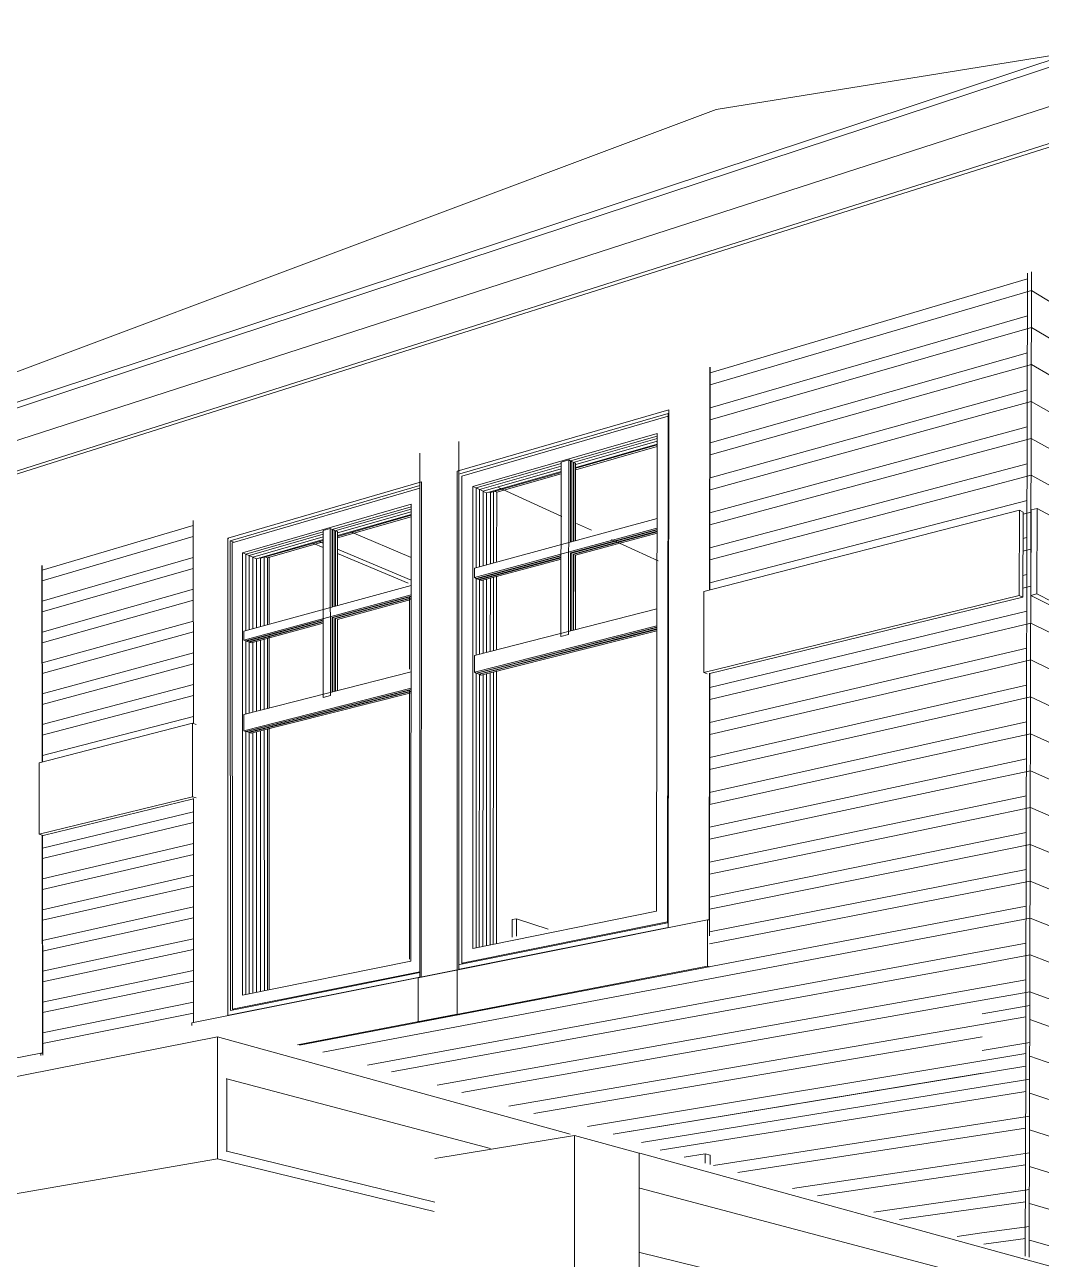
# Model space of a CAD drawing. Header units: inches. Extents: x 205 to 211, y -138 to -29.
# Drawn here: x 210.3104 to 210.5904, y -30.7502 to -30.41 of the extents above; entities that cross this region are included whole.
import ezdxf

# ---------------------------------------------------------------- set-up
doc = ezdxf.new("R2010")
doc.units = ezdxf.units.IN
doc.header["$MEASUREMENT"] = 0
for name, color, linetype, lineweight in [('A-DOOR', 31, 'Continuous', 13), ('A-DOOR-FRAM', 31, 'Continuous', 9), ('A-GLAZ', 151, 'Continuous', 13), ('A-PART', 2, 'Continuous', 9), ('A-ROOF', 132, 'Continuous', 13), ('A-ROOF-OTLN', 132, 'Continuous', 9), ('A-WALL', 113, 'Continuous', 13), ('A-WALL-PATT', 111, 'Continuous', 13), ('I-WALL', 2, 'Continuous', 13), ('Q-CASE', 31, 'Continuous', 9), ('S-BEAM', 12, 'Continuous', 9)]:
    doc.layers.add(name, color=color, linetype=linetype, lineweight=lineweight)

# ---------------------------------------------------------------- blocks, each defined once
blk = doc.blocks.new('FP_134-Looking Southeast')
at = {"layer": 'A-WALL-PATT', "lineweight": 9}
for p, q in [((-513.47495, -30.68406), (-513.31845, -30.74027)), ((-513.47497, -30.6942), (-513.31849, -30.74841)), ((-513.47499, -30.70435), (-513.31355, -30.75821)), ((-513.47502, -30.71448), (-513.42619, -30.73015)), ((-513.47504, -30.72462), (-513.42622, -30.73966)), ((-513.47506, -30.73475), (-513.42625, -30.74917)), ((-513.47509, -30.74488), (-513.42628, -30.75868)), ((-513.34946, -30.75477), (-513.31606, -30.76548)), ((-513.34949, -30.7633), (-513.3161, -30.77359)), ((-513.34953, -30.77183), (-513.31613, -30.78169)), ((-513.34956, -30.78035), (-513.31617, -30.78979)), ((-513.34959, -30.78888), (-513.3162, -30.79789)), ((-513.43678, -30.79427), (-513.42639, -30.79668)), ((-513.46595, -30.79752), (-513.31634, -30.83027)), ((-513.47523, -30.80561), (-513.31638, -30.83836)), ((-513.34906, -30.81459), (-513.31631, -30.82217)), ((-513.47525, -30.81572), (-513.31641, -30.84644)), ((-513.47528, -30.82583), (-513.31645, -30.85453)), ((-513.4753, -30.83594), (-513.31648, -30.86262)), ((-513.47532, -30.84604), (-513.31652, -30.8707)), ((-513.47535, -30.85615), (-513.31655, -30.87878)), ((-513.47537, -30.86625), (-513.31659, -30.88686)), ((-513.4754, -30.87634), (-513.31663, -30.89494)), ((-513.47542, -30.88644), (-513.31666, -30.90302)), ((-513.47544, -30.89653), (-513.3167, -30.91109)), ((-513.47547, -30.90662), (-513.31673, -30.91917)), ((-513.47549, -30.9167), (-513.31677, -30.92724)), ((-513.47551, -30.92679), (-513.3168, -30.93531)), ((-513.47554, -30.93687), (-513.31684, -30.94338)), ((-513.47556, -30.94695), (-513.31687, -30.95145))]:
    blk.add_line(p, q, dxfattribs=at)
blk = doc.blocks.new('FP_135-Looking Southeast')
at = {"layer": 'A-WALL-PATT', "lineweight": 9}
for p, q in [((-513.48806, -30.68255), (-513.47494, -30.68026)), ((-513.48808, -30.69261), (-513.47496, -30.6904)), ((-513.4881, -30.70267), (-513.47498, -30.70054)), ((-513.48812, -30.71273), (-513.47501, -30.71068)), ((-513.48814, -30.72279), (-513.47503, -30.72082)), ((-513.48817, -30.73284), (-513.47506, -30.73095)), ((-513.48819, -30.74289), (-513.47508, -30.74108)), ((-513.47687, -30.80199), (-513.47522, -30.80182)), ((-513.47689, -30.81209), (-513.47524, -30.81193)), ((-513.48836, -30.82321), (-513.47527, -30.82204)), ((-513.48838, -30.83324), (-513.47529, -30.83215)), ((-513.48841, -30.84326), (-513.47532, -30.84226)), ((-513.48843, -30.85329), (-513.47534, -30.85236)), ((-513.48845, -30.86331), (-513.47536, -30.86246)), ((-513.48847, -30.87332), (-513.47539, -30.87256)), ((-513.48849, -30.88334), (-513.47541, -30.88265)), ((-513.48852, -30.89335), (-513.47543, -30.89275)), ((-513.48854, -30.90336), (-513.47546, -30.90284)), ((-513.48856, -30.91337), (-513.47548, -30.91292)), ((-513.48858, -30.92338), (-513.4755, -30.92301)), ((-513.4886, -30.93338), (-513.47553, -30.93309)), ((-513.48862, -30.94338), (-513.47555, -30.94317))]:
    blk.add_line(p, q, dxfattribs=at)
blk = doc.blocks.new('FP_147-Looking Southeast')
at = {"layer": 'A-WALL-PATT', "lineweight": 9}
for p, q in [((-513.47448, -30.4832), (-513.31802, -30.57899)), ((-513.4745, -30.49339), (-513.31785, -30.58729)), ((-513.47452, -30.50358), (-513.31788, -30.59546)), ((-513.47455, -30.51377), (-513.31794, -30.60362)), ((-513.47457, -30.52396), (-513.31794, -30.61181)), ((-513.47459, -30.53414), (-513.31799, -30.61997)), ((-513.47469, -30.57486), (-513.31808, -30.65265)), ((-513.47471, -30.58503), (-513.31811, -30.66081)), ((-513.47474, -30.5952), (-513.31815, -30.66897)), ((-513.47476, -30.60536), (-513.31818, -30.67712)), ((-513.47478, -30.61553), (-513.31822, -30.68527)), ((-513.47481, -30.62569), (-513.31825, -30.69343)), ((-513.47483, -30.63584), (-513.31829, -30.70158)), ((-513.47486, -30.646), (-513.31832, -30.70972)), ((-513.47488, -30.65615), (-513.31836, -30.71787)), ((-513.4749, -30.6663), (-513.31839, -30.72602)), ((-513.47493, -30.67645), (-513.31843, -30.73416))]:
    blk.add_line(p, q, dxfattribs=at)
blk = doc.blocks.new('FP_148-Looking Southeast')
at = {"layer": 'A-WALL-PATT', "lineweight": 9}
for p, q in [((-513.48763, -30.48706), (-513.47448, -30.4832)), ((-513.48765, -30.49718), (-513.4745, -30.49339)), ((-513.48768, -30.50729), (-513.47452, -30.50358)), ((-513.4877, -30.51739), (-513.47455, -30.51377)), ((-513.48772, -30.5275), (-513.47457, -30.52396)), ((-513.48774, -30.5376), (-513.47459, -30.53414)), ((-513.47682, -30.54489), (-513.47462, -30.54433)), ((-513.47685, -30.55506), (-513.47464, -30.55451)), ((-513.47687, -30.56522), (-513.47467, -30.56468)), ((-513.48783, -30.57799), (-513.47469, -30.57486)), ((-513.48785, -30.58808), (-513.47471, -30.58503)), ((-513.48787, -30.59817), (-513.47474, -30.5952)), ((-513.4879, -30.60825), (-513.47476, -30.60536)), ((-513.48792, -30.61833), (-513.47479, -30.61553)), ((-513.48794, -30.62841), (-513.47481, -30.62569)), ((-513.48796, -30.63849), (-513.47483, -30.63584)), ((-513.48798, -30.64857), (-513.47486, -30.646)), ((-513.488, -30.65864), (-513.47488, -30.65615)), ((-513.48803, -30.66871), (-513.4749, -30.6663)), ((-513.48805, -30.67878), (-513.47493, -30.67645))]:
    blk.add_line(p, q, dxfattribs=at)
blk = doc.blocks.new('FP_156-Looking Southeast')
at = {"layer": 'A-WALL-PATT', "lineweight": 9}
for p, q in [((-513.58194, -30.71793), (-513.4881, -30.70267)), ((-513.5621, -30.7243), (-513.48812, -30.71273)), ((-513.54033, -30.73063), (-513.48814, -30.72279)), ((-513.51795, -30.73714), (-513.48817, -30.73284)), ((-513.49493, -30.74383), (-513.48819, -30.74289)), ((-513.56546, -30.81096), (-513.54216, -30.8086)), ((-513.56547, -30.82052), (-513.5088, -30.81513)), ((-513.56548, -30.83008), (-513.48836, -30.82321)), ((-513.56549, -30.83964), (-513.48838, -30.83324)), ((-513.56551, -30.84919), (-513.48841, -30.84326)), ((-513.56552, -30.85874), (-513.48843, -30.85329)), ((-513.56553, -30.86829), (-513.48845, -30.86331)), ((-513.56554, -30.87784), (-513.48847, -30.87332)), ((-513.56555, -30.88738), (-513.48849, -30.88334)), ((-513.56556, -30.89693), (-513.48852, -30.89335)), ((-513.56557, -30.90647), (-513.48854, -30.90336)), ((-513.56559, -30.916), (-513.48856, -30.91337)), ((-513.5656, -30.92554), (-513.48858, -30.92338)), ((-513.56561, -30.93507), (-513.4886, -30.93338)), ((-513.54678, -30.9443), (-513.48862, -30.94338)), ((-513.55026, -30.95398), (-513.48865, -30.95338)), ((-513.55319, -30.96361), (-513.48867, -30.96337))]:
    blk.add_line(p, q, dxfattribs=at)
blk = doc.blocks.new('FP_157-Looking Southeast')
at = {"layer": 'A-WALL-PATT', "lineweight": 9}
for p, q in [((-513.563, -30.5092), (-513.48763, -30.48706)), ((-513.56301, -30.51885), (-513.48765, -30.49718)), ((-513.56302, -30.52849), (-513.48768, -30.50729)), ((-513.56303, -30.53814), (-513.4877, -30.51739)), ((-513.56304, -30.54777), (-513.48772, -30.5275)), ((-513.56306, -30.55741), (-513.48774, -30.5376)), ((-513.74695, -30.56324), (-513.70532, -30.55101)), ((-513.74694, -30.57175), (-513.70532, -30.55978)), ((-513.74693, -30.58026), (-513.70531, -30.56854)), ((-513.74692, -30.58876), (-513.70531, -30.57731)), ((-513.5631, -30.59594), (-513.48783, -30.57799)), ((-513.74691, -30.59727), (-513.7053, -30.58607)), ((-513.56312, -30.60556), (-513.48785, -30.58808)), ((-513.7469, -30.60577), (-513.7053, -30.59482)), ((-513.56313, -30.61519), (-513.48787, -30.59817)), ((-513.56314, -30.62481), (-513.4879, -30.60825)), ((-513.56315, -30.63443), (-513.48792, -30.61833)), ((-513.74686, -30.63975), (-513.70528, -30.62984)), ((-513.56316, -30.64404), (-513.48794, -30.62841)), ((-513.74685, -30.64824), (-513.70527, -30.63859)), ((-513.56317, -30.65366), (-513.48796, -30.63849)), ((-513.74684, -30.65673), (-513.70527, -30.64733)), ((-513.56319, -30.66327), (-513.48798, -30.64857)), ((-513.74683, -30.66522), (-513.70526, -30.65608)), ((-513.66967, -30.69304), (-513.488, -30.65864)), ((-513.74683, -30.67371), (-513.70526, -30.66482)), ((-513.65078, -30.69853), (-513.48803, -30.66871)), ((-513.74682, -30.68219), (-513.70525, -30.67356)), ((-513.6314, -30.70416), (-513.48805, -30.67878)), ((-513.74681, -30.69068), (-513.70525, -30.6823)), ((-513.61151, -30.70994), (-513.48807, -30.68884)), ((-513.58973, -30.71565), (-513.48809, -30.6989))]:
    blk.add_line(p, q, dxfattribs=at)
blk = doc.blocks.new('FP_163-Looking Southeast')
at = {"layer": 'A-PART'}
for p, q in [((-513.56299, -30.50589), (-513.47557, -30.48002)), ((-513.563, -30.51553), (-513.4756, -30.49021)), ((-513.56302, -30.52518), (-513.47562, -30.50039)), ((-513.56303, -30.53482), (-513.47564, -30.51058)), ((-513.56304, -30.54446), (-513.47567, -30.52076)), ((-513.56305, -30.5541), (-513.47569, -30.53094)), ((-513.56306, -30.56374), (-513.47571, -30.54111)), ((-513.74695, -30.56032), (-513.70532, -30.548)), ((-513.47684, -30.55156), (-513.47574, -30.55129)), ((-513.74694, -30.56883), (-513.70532, -30.55677)), ((-513.47686, -30.56173), (-513.47576, -30.56146)), ((-513.74693, -30.57733), (-513.70531, -30.56553)), ((-513.5631, -30.59263), (-513.47578, -30.57162)), ((-513.74692, -30.58584), (-513.70531, -30.57429)), ((-513.74691, -30.59434), (-513.7053, -30.58306)), ((-513.56311, -30.60225), (-513.47581, -30.58179)), ((-513.7469, -30.60284), (-513.7053, -30.59181)), ((-513.56312, -30.61188), (-513.47583, -30.59195)), ((-513.74689, -30.61134), (-513.70529, -30.60057)), ((-513.56313, -30.6215), (-513.47586, -30.60211)), ((-513.56315, -30.63112), (-513.47588, -30.61227)), ((-513.56316, -30.64074), (-513.4759, -30.62243)), ((-513.74687, -30.63683), (-513.70528, -30.62683)), ((-513.56317, -30.65035), (-513.47593, -30.63258)), ((-513.74686, -30.64533), (-513.70527, -30.63558)), ((-513.74685, -30.65382), (-513.70527, -30.64433)), ((-513.56318, -30.65996), (-513.47595, -30.64273)), ((-513.74684, -30.6623), (-513.70526, -30.65307)), ((-513.67606, -30.69118), (-513.47597, -30.65287)), ((-513.74683, -30.67079), (-513.70526, -30.66181)), ((-513.65733, -30.69662), (-513.476, -30.66302)), ((-513.74682, -30.67928), (-513.70525, -30.67056)), ((-513.63812, -30.70221), (-513.47602, -30.67316)), ((-513.74681, -30.68776), (-513.70525, -30.67929)), ((-513.6184, -30.70794), (-513.47604, -30.6833)), ((-513.59681, -30.71359), (-513.47607, -30.69344))]:
    blk.add_line(p, q, dxfattribs=at)
blk = doc.blocks.new('FP_165-Looking Southeast')
at = {"layer": 'A-PART'}
for p, q in [((-513.57673, -30.72005), (-513.47609, -30.70389)), ((-513.55536, -30.72626), (-513.47612, -30.71402)), ((-513.5334, -30.73264), (-513.47614, -30.72415)), ((-513.51083, -30.73921), (-513.47616, -30.73428)), ((-513.48761, -30.74595), (-513.47619, -30.7444)), ((-513.47688, -30.80514), (-513.47633, -30.80509)), ((-513.56546, -30.81395), (-513.53188, -30.81061)), ((-513.56547, -30.82351), (-513.49809, -30.81722)), ((-513.4769, -30.81525), (-513.47635, -30.81519)), ((-513.56549, -30.83307), (-513.47637, -30.8253)), ((-513.5655, -30.84262), (-513.4764, -30.8354)), ((-513.56551, -30.85218), (-513.47642, -30.8455)), ((-513.56552, -30.86173), (-513.47645, -30.85559)), ((-513.56553, -30.87128), (-513.47647, -30.86568)), ((-513.56554, -30.88082), (-513.47649, -30.87577)), ((-513.56556, -30.89037), (-513.47652, -30.88586)), ((-513.56557, -30.89991), (-513.47654, -30.89595)), ((-513.56558, -30.90945), (-513.47656, -30.90603)), ((-513.56559, -30.91898), (-513.47659, -30.91611)), ((-513.5656, -30.92852), (-513.47661, -30.92619)), ((-513.54901, -30.93772), (-513.47663, -30.93626)), ((-513.54787, -30.94733), (-513.47666, -30.94633)), ((-513.55134, -30.957), (-513.48865, -30.9565)), ((-513.54744, -30.9666), (-513.48867, -30.96649))]:
    blk.add_line(p, q, dxfattribs=at)

msp = doc.modelspace()

# ---------------------------------------------------------------- linework, layer by layer
at = {"layer": 'A-DOOR', "lineweight": 9}
for p, q in [((210.39263, -30.55404), (210.38994, -30.55291)), ((210.41604, -30.56387), (210.39652, -30.55567)), ((210.41635, -30.58759), (210.41636, -30.56771)), ((210.41634, -30.66743), (210.41635, -30.59343))]:
    msp.add_line(p, q, dxfattribs=at)
at = {"layer": 'A-DOOR-FRAM'}
for p, q in [((210.39157, -30.55244), (210.39263, -30.55288)), ((210.41683, -30.55682), (210.40037, -30.54978)), ((210.39263, -30.55404), (210.38994, -30.55291)), ((210.39652, -30.55452), (210.41683, -30.56307)), ((210.41604, -30.56387), (210.39652, -30.55567)), ((210.37772, -30.57495), (210.37771, -30.55662)), ((210.41635, -30.58759), (210.41636, -30.56771)), ((210.37772, -30.59811), (210.37772, -30.57877)), ((210.41634, -30.66743), (210.41635, -30.59343)), ((210.37775, -30.67575), (210.37773, -30.60379))]:
    msp.add_line(p, q, dxfattribs=at)
at = {"layer": 'A-GLAZ', "lineweight": 9}
for p, q in [((210.49909, -30.50433), (210.49901, -30.56572)), ((210.42953, -30.53305), (210.48777, -30.51607)), ((210.43022, -30.53377), (210.48757, -30.51709)), ((210.48757, -30.51787), (210.43083, -30.53435)), ((210.48757, -30.51709), (210.48742, -30.65742)), ((210.48777, -30.51607), (210.48762, -30.65879)), ((210.42999, -30.52485), (210.42994, -30.67031)), ((210.43386, -30.53722), (210.48456, -30.52262)), ((210.48456, -30.52333), (210.46075, -30.53017)), ((210.48456, -30.52333), (210.46075, -30.53017)), ((210.46075, -30.53017), (210.48456, -30.52333)), ((210.46144, -30.53063), (210.48456, -30.524)), ((210.48457, -30.52477), (210.46214, -30.5312)), ((210.48457, -30.52558), (210.46214, -30.53199)), ((210.48456, -30.52262), (210.48442, -30.65425)), ((210.41918, -30.67246), (210.41921, -30.52805)), ((210.48458, -30.52579), (210.46214, -30.5322)), ((210.48459, -30.52619), (210.46215, -30.5326)), ((210.45812, -30.53093), (210.43477, -30.53764)), ((210.45812, -30.53093), (210.43477, -30.53764)), ((210.43477, -30.53764), (210.45812, -30.53093)), ((210.43565, -30.53804), (210.45812, -30.53159)), ((210.45812, -30.53235), (210.43666, -30.5385)), ((210.42949, -30.6704), (210.42953, -30.53305)), ((210.43083, -30.53435), (210.43078, -30.66859)), ((210.45813, -30.53314), (210.4376, -30.53901)), ((210.45813, -30.53335), (210.43865, -30.53891)), ((210.45814, -30.53374), (210.44038, -30.53881)), ((210.36632, -30.55148), (210.41965, -30.53593)), ((210.36698, -30.55217), (210.41921, -30.53697)), ((210.41921, -30.53773), (210.36758, -30.55272)), ((210.41965, -30.53593), (210.41962, -30.67237)), ((210.43381, -30.66453), (210.43386, -30.53722)), ((210.43386, -30.53722), (210.43477, -30.53764)), ((210.43477, -30.53764), (210.43476, -30.55959)), ((210.43477, -30.53764), (210.43476, -30.55959)), ((210.43476, -30.55959), (210.43477, -30.53764)), ((210.43565, -30.53804), (210.43477, -30.53764)), ((210.43477, -30.53764), (210.43666, -30.5385)), ((210.43564, -30.55933), (210.43565, -30.53804)), ((210.43666, -30.5385), (210.43665, -30.55904)), ((210.4376, -30.53901), (210.43666, -30.53858)), ((210.4376, -30.53901), (210.43759, -30.55876)), ((210.43865, -30.53891), (210.43835, -30.53878)), ((210.43865, -30.53891), (210.43864, -30.55845)), ((210.43952, -30.53863), (210.43951, -30.55818)), ((210.43951, -30.55818), (210.43952, -30.53863)), ((210.43979, -30.53855), (210.44038, -30.53881)), ((210.44038, -30.53881), (210.44037, -30.55793)), ((210.37036, -30.5555), (210.4168, -30.54213)), ((210.4168, -30.54213), (210.41678, -30.66799)), ((210.4168, -30.5428), (210.39511, -30.54904)), ((210.4168, -30.5428), (210.39511, -30.54904)), ((210.39511, -30.54904), (210.4168, -30.5428)), ((210.39582, -30.54947), (210.4168, -30.54345)), ((210.4168, -30.54419), (210.39653, -30.55)), ((210.4168, -30.54496), (210.39653, -30.55076)), ((210.4168, -30.54516), (210.39653, -30.55096)), ((210.4168, -30.54555), (210.39653, -30.55134)), ((210.35687, -30.60253), (210.35684, -30.54657)), ((210.36638, -30.68301), (210.36632, -30.55148)), ((210.36632, -30.55148), (210.36659, -30.55159)), ((210.36704, -30.68158), (210.36698, -30.55217)), ((210.36698, -30.55217), (210.368, -30.55259)), ((210.36758, -30.55272), (210.36764, -30.68127)), ((210.39264, -30.54975), (210.3713, -30.55588)), ((210.39264, -30.54975), (210.3713, -30.55588)), ((210.3713, -30.55588), (210.39264, -30.54975)), ((210.37219, -30.55625), (210.39264, -30.55038)), ((210.39264, -30.55111), (210.37322, -30.55667)), ((210.39264, -30.55187), (210.37423, -30.55713)), ((210.39264, -30.55207), (210.37534, -30.55701)), ((210.39264, -30.55245), (210.37724, -30.55684)), ((210.37041, -30.6774), (210.37036, -30.5555)), ((210.37036, -30.5555), (210.3713, -30.55588)), ((210.3713, -30.55588), (210.3713, -30.5769)), ((210.37219, -30.55625), (210.3713, -30.55588)), ((210.3713, -30.55588), (210.3713, -30.5769)), ((210.3713, -30.5769), (210.3713, -30.55588)), ((210.3713, -30.55588), (210.37322, -30.55667)), ((210.3722, -30.57664), (210.37219, -30.55625)), ((210.31512, -30.55895), (210.31518, -30.6131)), ((210.37322, -30.55667), (210.37323, -30.57635)), ((210.37423, -30.55713), (210.37322, -30.55672)), ((210.37423, -30.55713), (210.37424, -30.57605)), ((210.37534, -30.55701), (210.37503, -30.55689)), ((210.37534, -30.55701), (210.37535, -30.57572)), ((210.37636, -30.55668), (210.37637, -30.57541)), ((210.37637, -30.57541), (210.37636, -30.55668)), ((210.37664, -30.5566), (210.37724, -30.55684)), ((210.37724, -30.55684), (210.37725, -30.57516)), ((210.43476, -30.56256), (210.43475, -30.58365)), ((210.43476, -30.56256), (210.43475, -30.58365)), ((210.43475, -30.58365), (210.43476, -30.56256)), ((210.43563, -30.58342), (210.43564, -30.56281)), ((210.43665, -30.56302), (210.43664, -30.58314)), ((210.43759, -30.56274), (210.43758, -30.58285)), ((210.43864, -30.56244), (210.43863, -30.58259)), ((210.43951, -30.56217), (210.4395, -30.58233)), ((210.4395, -30.58233), (210.43951, -30.56217)), ((210.44037, -30.56192), (210.44036, -30.58209)), ((210.37131, -30.57975), (210.37131, -30.59995)), ((210.37131, -30.57975), (210.37131, -30.59995)), ((210.37131, -30.59995), (210.37131, -30.57975)), ((210.37221, -30.5997), (210.3722, -30.57997)), ((210.37424, -30.57986), (210.37425, -30.59914)), ((210.37535, -30.57954), (210.37535, -30.59884)), ((210.37637, -30.57923), (210.37637, -30.59854)), ((210.37637, -30.59854), (210.37637, -30.57923)), ((210.37725, -30.57898), (210.37726, -30.5983)), ((210.37323, -30.58016), (210.37324, -30.59942)), ((210.43475, -30.58862), (210.43472, -30.66433)), ((210.43475, -30.58862), (210.43472, -30.66433)), ((210.43472, -30.66433), (210.43475, -30.58862)), ((210.4356, -30.66414), (210.43563, -30.58885)), ((210.43664, -30.58905), (210.4366, -30.66392)), ((210.43758, -30.58879), (210.43754, -30.66372)), ((210.43863, -30.5885), (210.43859, -30.66349)), ((210.43949, -30.58825), (210.43946, -30.66328)), ((210.43946, -30.66328), (210.43949, -30.58825)), ((210.44036, -30.58802), (210.44032, -30.6631)), ((210.49898, -30.58868), (210.4989, -30.65665)), ((210.37132, -30.6047), (210.37134, -30.6772)), ((210.37132, -30.6047), (210.37134, -30.6772)), ((210.37134, -30.6772), (210.37132, -30.6047)), ((210.37224, -30.67701), (210.37221, -30.60491)), ((210.37324, -30.60508), (210.37327, -30.67679)), ((210.37425, -30.60481), (210.37427, -30.67657)), ((210.37536, -30.60451), (210.37538, -30.67633)), ((210.37638, -30.60422), (210.3764, -30.67609)), ((210.3764, -30.67609), (210.37638, -30.60422)), ((210.37726, -30.60398), (210.37728, -30.6759)), ((210.35692, -30.6849), (210.35688, -30.62322)), ((210.3152, -30.63326), (210.31527, -30.69332)), ((210.48442, -30.65425), (210.43381, -30.66453)), ((210.41874, -30.67256), (210.49847, -30.65663)), ((210.48742, -30.65742), (210.43018, -30.66891)), ((210.43078, -30.66859), (210.48742, -30.65721)), ((210.49847, -30.65663), (210.49846, -30.6694)), ((210.4989, -30.65665), (210.49847, -30.65663)), ((210.43018, -30.6702), (210.48762, -30.65872)), ((210.41678, -30.66799), (210.37041, -30.6774)), ((210.35647, -30.685), (210.4295, -30.67041)), ((210.41918, -30.67112), (210.36704, -30.68158)), ((210.36764, -30.68127), (210.41918, -30.67092)), ((210.49846, -30.6694), (210.41873, -30.68468)), ((210.4295, -30.67041), (210.42949, -30.68261)), ((210.43116, -30.6687), (210.43078, -30.66859)), ((210.49846, -30.6694), (210.49897, -30.66957)), ((210.36665, -30.6829), (210.41918, -30.6724)), ((210.41873, -30.68468), (210.41874, -30.67256)), ((210.36802, -30.68137), (210.36764, -30.68127)), ((210.35647, -30.68573), (210.35647, -30.685)), ((210.42949, -30.68261), (210.38557, -30.69103)), ((210.41926, -30.68483), (210.41873, -30.68468)), ((210.42949, -30.68261), (210.43002, -30.68277)), ((210.25231, -30.70581), (210.31481, -30.69332)), ((210.31527, -30.69332), (210.31481, -30.69332)), ((210.31481, -30.69332), (210.31481, -30.69403)), ((210.49779, -30.72106), (210.49201, -30.72198)), ((210.49778, -30.72366), (210.49779, -30.72106)), ((210.49779, -30.72106), (210.49915, -30.72145))]:
    msp.add_line(p, q, dxfattribs=at)
at = {"layer": 'A-GLAZ'}
for p, q in [((210.45812, -30.53053), (210.45808, -30.57855)), ((210.46023, -30.52992), (210.45812, -30.53053)), ((210.46019, -30.57801), (210.46023, -30.52992)), ((210.46023, -30.52992), (210.46075, -30.53017)), ((210.46075, -30.53017), (210.46073, -30.5525)), ((210.46092, -30.53025), (210.46075, -30.5303)), ((210.46091, -30.55245), (210.46092, -30.53025)), ((210.46092, -30.53025), (210.46144, -30.5305)), ((210.46144, -30.5305), (210.46143, -30.5523)), ((210.46162, -30.53058), (210.46144, -30.53063)), ((210.4616, -30.55225), (210.46162, -30.53058)), ((210.46162, -30.53058), (210.46213, -30.53083)), ((210.46213, -30.53083), (210.46212, -30.5521)), ((210.48454, -30.54602), (210.43424, -30.55974)), ((210.39457, -30.54881), (210.39264, -30.54937)), ((210.39264, -30.54937), (210.39264, -30.59532)), ((210.39458, -30.59482), (210.39457, -30.54881)), ((210.39457, -30.54881), (210.39511, -30.54904)), ((210.39511, -30.54904), (210.39511, -30.57041)), ((210.39528, -30.54912), (210.39511, -30.54917)), ((210.39529, -30.57036), (210.39528, -30.54912)), ((210.39528, -30.54912), (210.39582, -30.54934)), ((210.39582, -30.54934), (210.39582, -30.5702)), ((210.39599, -30.54942), (210.39582, -30.54947)), ((210.396, -30.57015), (210.39599, -30.54942)), ((210.39599, -30.54942), (210.39653, -30.54964)), ((210.43424, -30.56233), (210.48453, -30.5487)), ((210.48454, -30.54908), (210.46073, -30.55553)), ((210.46073, -30.55565), (210.48454, -30.54921)), ((210.39653, -30.54964), (210.39653, -30.57)), ((210.48454, -30.54958), (210.46142, -30.55584)), ((210.46142, -30.55596), (210.48454, -30.54971)), ((210.48454, -30.55009), (210.46212, -30.55615)), ((210.4581, -30.55624), (210.43476, -30.56256)), ((210.46073, -30.5555), (210.46072, -30.57699)), ((210.46089, -30.57694), (210.4609, -30.5555)), ((210.46142, -30.55584), (210.46141, -30.5768)), ((210.46158, -30.57675), (210.4616, -30.55579)), ((210.46212, -30.55615), (210.4621, -30.57661)), ((210.43494, -30.56264), (210.4581, -30.55636)), ((210.4581, -30.55674), (210.43546, -30.56286)), ((210.43564, -30.56294), (210.4581, -30.55686)), ((210.4581, -30.55723), (210.43616, -30.56316)), ((210.43424, -30.55974), (210.43424, -30.56233)), ((210.43476, -30.56256), (210.43424, -30.56233)), ((210.43494, -30.56251), (210.43494, -30.56264)), ((210.43546, -30.56286), (210.43494, -30.56264)), ((210.43564, -30.56281), (210.43564, -30.56294)), ((210.43616, -30.56316), (210.43564, -30.56294)), ((210.4168, -30.5645), (210.37077, -30.57706)), ((210.37077, -30.57954), (210.41679, -30.56706)), ((210.41679, -30.56743), (210.39511, -30.5733)), ((210.39511, -30.57342), (210.41679, -30.56755)), ((210.4168, -30.56791), (210.39582, -30.57359)), ((210.39582, -30.5737), (210.4168, -30.56803)), ((210.4168, -30.56839), (210.39653, -30.57387)), ((210.39529, -30.59379), (210.39529, -30.57325)), ((210.48451, -30.57089), (210.43423, -30.5838)), ((210.39264, -30.57397), (210.37131, -30.57975)), ((210.37148, -30.57982), (210.39264, -30.57409)), ((210.39264, -30.57445), (210.37202, -30.58002)), ((210.3722, -30.58009), (210.39264, -30.57456)), ((210.39264, -30.57492), (210.37274, -30.5803)), ((210.39511, -30.5733), (210.39511, -30.59384)), ((210.39582, -30.57359), (210.39582, -30.59364)), ((210.396, -30.59359), (210.396, -30.57353)), ((210.39653, -30.57387), (210.39653, -30.59345)), ((210.43423, -30.58841), (210.48451, -30.57565)), ((210.48451, -30.576), (210.43475, -30.58862)), ((210.43493, -30.58869), (210.48451, -30.57612)), ((210.48451, -30.57648), (210.43545, -30.5889)), ((210.43563, -30.58897), (210.48451, -30.5766)), ((210.37077, -30.57706), (210.37077, -30.57954)), ((210.37131, -30.57975), (210.37077, -30.57954)), ((210.37148, -30.5797), (210.37148, -30.57982)), ((210.37202, -30.58002), (210.37148, -30.57982)), ((210.3722, -30.57997), (210.3722, -30.58009)), ((210.48451, -30.57695), (210.43615, -30.58918)), ((210.45808, -30.57855), (210.46019, -30.57801)), ((210.37274, -30.5803), (210.3722, -30.58009)), ((210.43423, -30.5838), (210.43423, -30.58841)), ((210.41679, -30.58828), (210.37078, -30.60009)), ((210.43475, -30.58862), (210.43423, -30.58841)), ((210.43493, -30.58857), (210.43493, -30.58869)), ((210.43545, -30.5889), (210.43493, -30.58869)), ((210.43563, -30.58885), (210.43563, -30.58897)), ((210.43615, -30.58918), (210.43563, -30.58897)), ((210.37078, -30.60451), (210.41679, -30.59283)), ((210.41679, -30.59317), (210.37132, -30.6047)), ((210.37149, -30.60476), (210.41679, -30.59328)), ((210.41679, -30.59362), (210.37203, -30.60496)), ((210.37221, -30.60502), (210.41679, -30.59374)), ((210.41679, -30.59408), (210.37274, -30.60522)), ((210.39264, -30.59532), (210.39458, -30.59482)), ((210.37078, -30.60009), (210.37078, -30.60451)), ((210.37132, -30.6047), (210.37078, -30.60451)), ((210.37149, -30.60465), (210.37149, -30.60476)), ((210.37203, -30.60496), (210.37149, -30.60476)), ((210.37221, -30.60491), (210.37221, -30.60502)), ((210.37274, -30.60522), (210.37221, -30.60502))]:
    msp.add_line(p, q, dxfattribs=at)
at = {"layer": 'A-PART'}
for p, q in [((210.58613, -30.67665), (210.58659, -30.47843)), ((210.49917, -30.50438), (210.4991, -30.56569)), ((210.31521, -30.55899), (210.31527, -30.61307)), ((210.49907, -30.58872), (210.49898, -30.66101)), ((210.31529, -30.63329), (210.31536, -30.69392)), ((210.58609, -30.69692), (210.58613, -30.67665)), ((210.58609, -30.69692), (210.47243, -30.71565)), ((210.58609, -30.69692), (210.47243, -30.71565)), ((210.58596, -30.74927), (210.58609, -30.69692)), ((210.49915, -30.72145), (210.49915, -30.72404))]:
    msp.add_line(p, q, dxfattribs=at)
at = {"layer": 'A-ROOF'}
for p, q in [((210.59436, -30.41831), (210.5008, -30.43332)), ((210.13393, -30.57101), (210.5008, -30.43332)), ((210.36349, -30.6889), (209.8215, -30.79516)), ((210.36349, -30.6889), (210.3635, -30.72251)), ((210.46059, -30.71565), (210.36349, -30.6889)), ((210.3635, -30.72251), (209.82165, -30.81603)), ((210.3635, -30.72251), (210.42315, -30.73698)), ((210.65014, -30.76787), (210.4798, -30.72094))]:
    msp.add_line(p, q, dxfattribs=at)
at = {"layer": 'A-ROOF-OTLN'}
for p, q in [((210.0606, -30.59598), (210.62238, -30.40999)), ((210.06139, -30.59702), (210.62205, -30.41206)), ((210.61785, -30.42435), (210.07163, -30.60102)), ((210.61636, -30.43517), (210.0753, -30.60685)), ((210.61554, -30.43647), (210.07734, -30.60691))]:
    msp.add_line(p, q, dxfattribs=at)
at = {"layer": 'A-WALL'}
for p, q in [((210.5877, -30.4781), (210.58706, -30.74959)), ((210.49917, -30.50438), (210.4991, -30.56569)), ((210.58436, -30.54374), (210.49741, -30.56615)), ((210.58431, -30.56727), (210.58436, -30.54374)), ((210.58436, -30.54374), (210.58534, -30.54426)), ((210.58534, -30.54426), (210.58529, -30.56776)), ((210.58749, -30.56723), (210.58755, -30.54369)), ((210.58755, -30.54369), (210.5892, -30.54326)), ((210.5892, -30.54326), (210.58915, -30.56682)), ((210.74565, -30.62738), (210.5892, -30.54326)), ((210.31521, -30.55899), (210.31527, -30.61307)), ((210.49741, -30.56615), (210.49739, -30.58843)), ((210.49739, -30.58843), (210.58431, -30.56727)), ((210.58529, -30.56776), (210.49907, -30.58872)), ((210.58529, -30.56776), (210.58431, -30.56727)), ((210.58749, -30.56723), (210.58915, -30.56682)), ((210.7438, -30.64637), (210.58749, -30.56723)), ((210.58915, -30.56682), (210.74526, -30.64611)), ((210.49833, -30.58884), (210.49739, -30.58843)), ((210.49907, -30.58872), (210.49898, -30.66101)), ((210.35659, -30.60244), (210.31435, -30.61333)), ((210.35661, -30.62271), (210.35659, -30.60244)), ((210.35659, -30.60244), (210.35759, -30.60279)), ((210.31435, -30.61333), (210.31437, -30.633)), ((210.31437, -30.633), (210.35661, -30.62271)), ((210.35688, -30.62327), (210.31546, -30.63334)), ((210.3576, -30.62305), (210.35661, -30.62271)), ((210.31546, -30.63334), (210.31437, -30.633)), ((210.31529, -30.63329), (210.31536, -30.69392)), ((210.49915, -30.72145), (210.49915, -30.72404))]:
    msp.add_line(p, q, dxfattribs=at)
at = {"layer": 'I-WALL'}
for p, q in [((210.45831, -30.54554), (210.44087, -30.53753)), ((210.46652, -30.5493), (210.46234, -30.54739)), ((210.4849, -30.55774), (210.47199, -30.55181)), ((210.38994, -30.55291), (210.39263, -30.55404)), ((210.39652, -30.55567), (210.41604, -30.56387)), ((210.41636, -30.56771), (210.41635, -30.58759)), ((210.41635, -30.59343), (210.41634, -30.66743))]:
    msp.add_line(p, q, dxfattribs=at)
at = {"layer": 'Q-CASE'}
for p, q in [((210.44583, -30.65631), (210.44463, -30.65656)), ((210.44463, -30.66135), (210.44463, -30.65656)), ((210.44583, -30.65631), (210.45456, -30.65923)), ((210.44583, -30.66111), (210.44583, -30.65631)), ((210.4618, -30.71604), (210.42332, -30.72242)), ((210.4618, -30.71604), (210.46177, -30.75813)), ((210.47962, -30.72095), (210.4618, -30.71604)), ((210.47958, -30.76222), (210.47962, -30.72095))]:
    msp.add_line(p, q, dxfattribs=at)
at = {"layer": 'S-BEAM'}
for p, q in [((210.36603, -30.7004), (210.36587, -30.70043)), ((210.36604, -30.72034), (210.36603, -30.7004)), ((210.36603, -30.7004), (210.43865, -30.71963)), ((210.36588, -30.72037), (210.36604, -30.72034)), ((210.42331, -30.73439), (210.36604, -30.72034)), ((210.47979, -30.73053), (210.64562, -30.77446)), ((210.64557, -30.7889), (210.47978, -30.74824))]:
    msp.add_line(p, q, dxfattribs=at)

# ---------------------------------------------------------------- block references
at = {"layer": 'A-PART'}
for name in ['FP_163-Looking Southeast', 'FP_165-Looking Southeast']:
    msp.add_blockref(name, (724.06216, 0), dxfattribs=at)
at = {"layer": 'A-WALL', "lineweight": 9}
for name in ['FP_148-Looking Southeast', 'FP_147-Looking Southeast', 'FP_157-Looking Southeast', 'FP_135-Looking Southeast', 'FP_134-Looking Southeast', 'FP_156-Looking Southeast']:
    msp.add_blockref(name, (724.06216, 0), dxfattribs=at)

doc.saveas('drawing.dxf')
